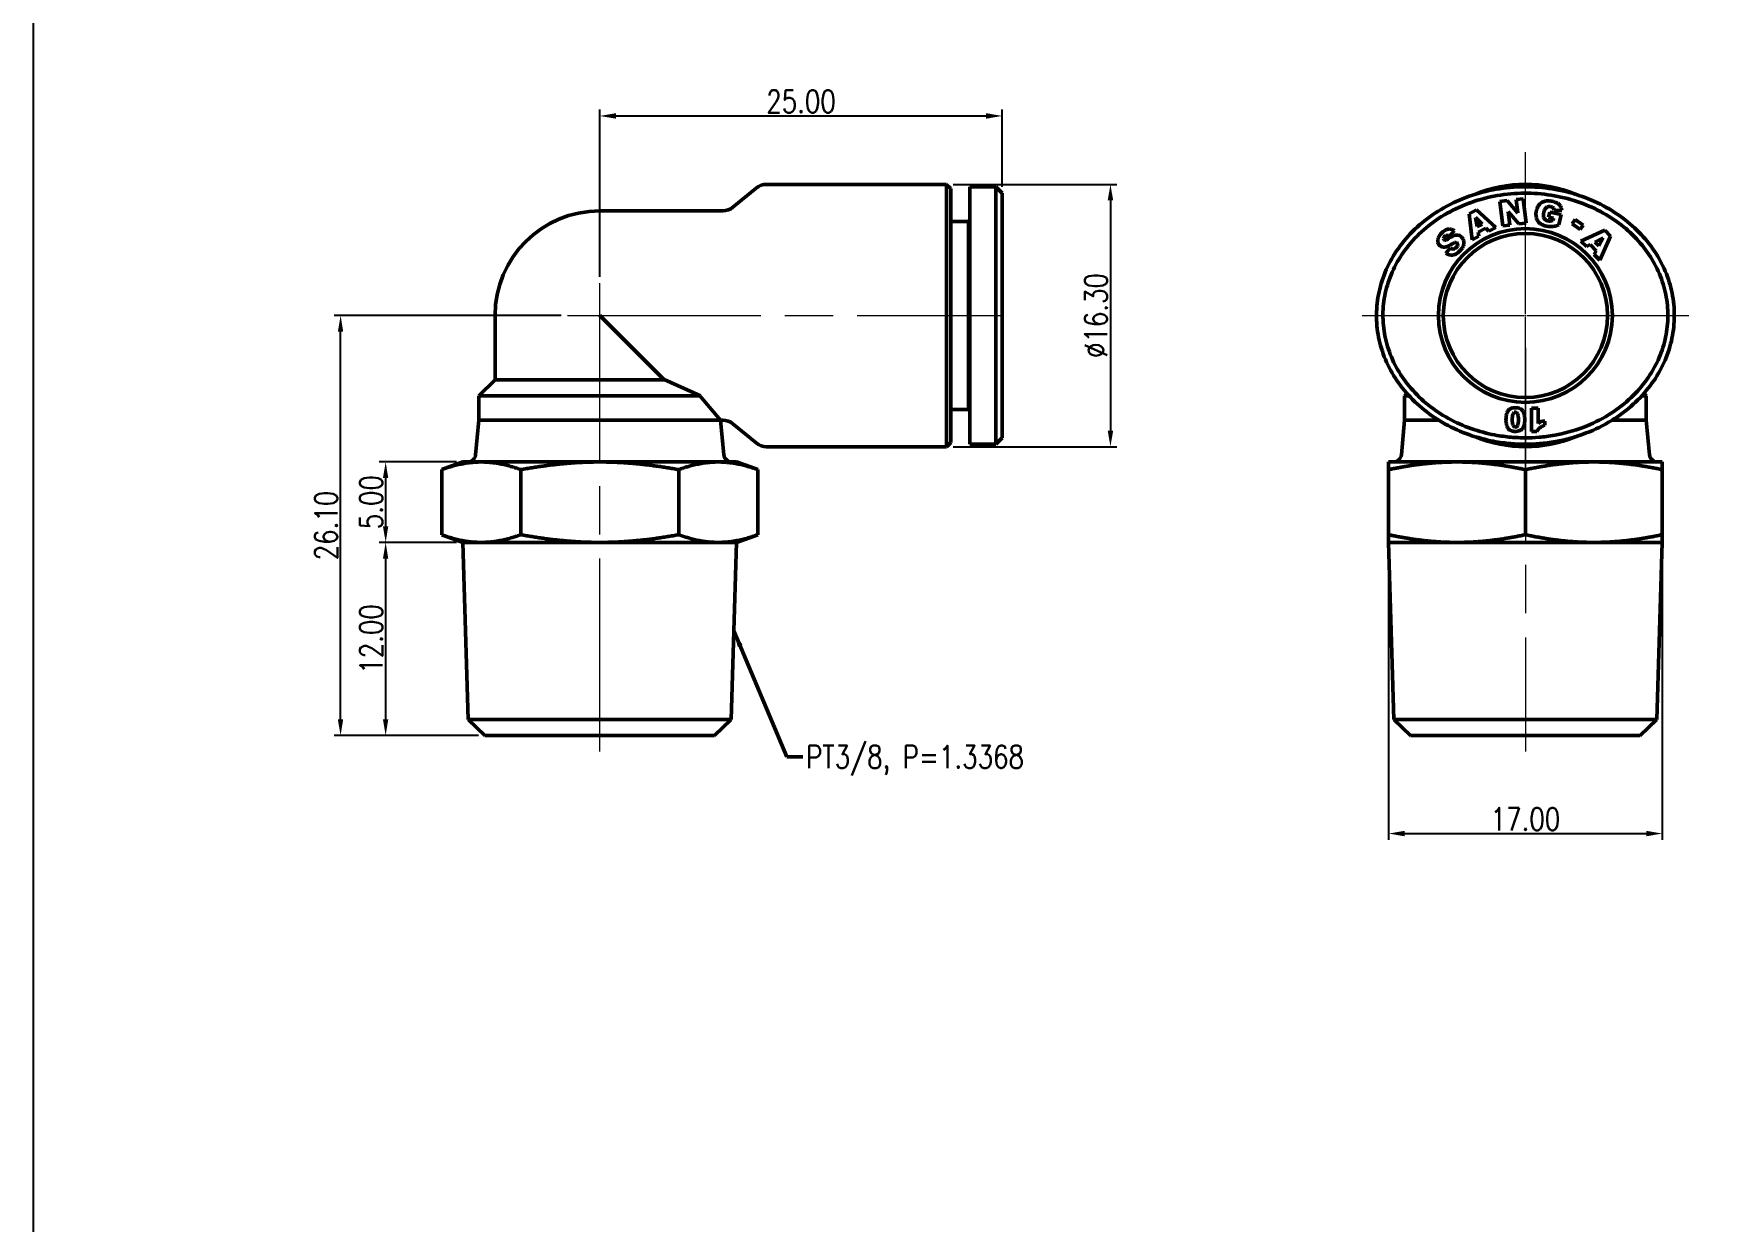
# Model space of a CAD drawing. Header units: millimetres. Extents: x 747 to 1883, y 1260 to 2217.
# Drawn here: x 816.4 to 920.3, y 1916.7 to 1990.6 of the extents above; entities that cross this region are included whole.
import ezdxf

# ---------------------------------------------------------------- set-up
doc = ezdxf.new("R2010")
doc.units = ezdxf.units.MM
doc.linetypes.add('AM_ISO08W050', pattern=[18, 12, -1.5, 3, -1.5])
for name, color, linetype, lineweight in [('AM_0', 7, 'Continuous', 50), ('AM_7', 4, 'AM_ISO08W050', 20), ('AM_REFDIM', 4, 'Continuous', 25), ('AM_VIS', 7, 'Continuous', 50)]:
    doc.layers.add(name, color=color, linetype=linetype, lineweight=lineweight)
doc.styles.add('ADESK1', font='romans.shx', dxfattribs={"width": 0.8})
doc.dimstyles.new('AM_ISO$0', dxfattribs={"dimtxt": 3.5, "dimasz": 2.5, "dimexe": 1, "dimexo": 1, "dimgap": 0.5, "dimtad": 1, "dimzin": 1, "dimdsep": 46, "dimtxsty": 'ADESK1', "dimcen": 0, "dimclrd": 1, "dimclre": 1, "dimclrt": 3, "dimadec": 0, "dimazin": 2, "dimtp": 0.1, "dimtm": 0.1, "dimtfac": 0.71, "dimtmove": 0, "dimatfit": 3, "dimfxl": 1, "dimlwd": -1, "dimlwe": -1, "dimarcsym": 0})
doc.dimstyles.new('AM_ISO$7', dxfattribs={"dimtxt": 3.5, "dimasz": 2.5, "dimexe": 1, "dimexo": 1, "dimgap": 0.5, "dimtad": 1, "dimdsep": 46, "dimtxsty": 'ADESK1', "dimcen": 0, "dimclrd": 1, "dimclre": 1, "dimclrt": 3, "dimadec": 0, "dimazin": 2, "dimtp": 0.1, "dimtm": 0.1, "dimtfac": 0.71, "dimtmove": 0, "dimatfit": 3, "dimfxl": 1, "dimlwd": -1, "dimlwe": -1, "dimarcsym": 0})

# ---------------------------------------------------------------- blocks, each defined once
blk = doc.blocks.new('*D46')
at = {"layer": 'AM_REFDIM', "color": 1}
for p, q in [((842.69, 1958.94), (837.89, 1958.94)), ((838.29, 1947.94), (838.29, 1957.94)), ((844.05, 1946.94), (837.89, 1946.94))]:
    blk.add_line(p, q, dxfattribs=at)
for points in [[(838.45, 1957.94), (838.12, 1957.94), (838.29, 1958.94)], [(838.12, 1947.94), (838.45, 1947.94), (838.29, 1946.94)]]:
    blk.add_solid(points, dxfattribs=at)
at = {"layer": 'Defpoints', "color": 0}
for p in [(838.29, 1958.94), (843.09, 1958.94), (844.45, 1946.94)]:
    blk.add_point(p, dxfattribs=at)
at = {"layer": 'AM_REFDIM', "color": 3, "insert": (837.39, 1952.94), "char_height": 1.4, "attachment_point": 5, "rotation": 90, "style": 'ADESK1'}
blk.add_mtext('12.00', dxfattribs=at)
blk = doc.blocks.new('*D47')
at = {"layer": 'AM_REFDIM', "color": 1}
for p, q in [((842.69, 1963.94), (837.89, 1963.94)), ((838.29, 1959.94), (838.29, 1962.94)), ((842.69, 1958.94), (837.89, 1958.94))]:
    blk.add_line(p, q, dxfattribs=at)
for points in [[(838.45, 1962.94), (838.12, 1962.94), (838.29, 1963.94)], [(838.12, 1959.94), (838.45, 1959.94), (838.29, 1958.94)]]:
    blk.add_solid(points, dxfattribs=at)
at = {"layer": 'Defpoints', "color": 0}
for p in [(838.29, 1963.94), (843.09, 1963.94), (843.09, 1958.94)]:
    blk.add_point(p, dxfattribs=at)
at = {"layer": 'AM_REFDIM', "color": 3, "insert": (837.39, 1961.44), "char_height": 1.4, "attachment_point": 5, "rotation": 90, "style": 'ADESK1'}
blk.add_mtext('5.00', dxfattribs=at)
blk = doc.blocks.new('*D48')
at = {"layer": 'AM_REFDIM', "color": 1}
for p, q in [((849.19, 1973.04), (835.09, 1973.04)), ((835.49, 1947.94), (835.49, 1972.04)), ((844.05, 1946.94), (835.09, 1946.94))]:
    blk.add_line(p, q, dxfattribs=at)
for points in [[(835.65, 1972.04), (835.32, 1972.04), (835.49, 1973.04)], [(835.32, 1947.94), (835.65, 1947.94), (835.49, 1946.94)]]:
    blk.add_solid(points, dxfattribs=at)
at = {"layer": 'Defpoints', "color": 0}
for p in [(835.49, 1973.04), (849.59, 1973.04), (844.45, 1946.94)]:
    blk.add_point(p, dxfattribs=at)
at = {"layer": 'AM_REFDIM', "color": 3, "insert": (834.59, 1959.99), "char_height": 1.4, "attachment_point": 5, "rotation": 90, "style": 'ADESK1'}
blk.add_mtext('26.10', dxfattribs=at)
blk = doc.blocks.new('*D49')
at = {"layer": 'AM_REFDIM', "color": 1}
for p, q in [((900.59, 1958.54), (900.59, 1940.45)), ((917.59, 1958.54), (917.59, 1940.45)), ((901.59, 1940.85), (916.59, 1940.85))]:
    blk.add_line(p, q, dxfattribs=at)
for points in [[(901.59, 1941.02), (901.59, 1940.68), (900.59, 1940.85)], [(916.59, 1940.68), (916.59, 1941.02), (917.59, 1940.85)]]:
    blk.add_solid(points, dxfattribs=at)
at = {"layer": 'Defpoints', "color": 0}
for p in [(900.59, 1958.94), (917.59, 1958.94), (917.59, 1940.85)]:
    blk.add_point(p, dxfattribs=at)
at = {"layer": 'AM_REFDIM', "color": 3, "insert": (909.09, 1941.75), "char_height": 1.4, "attachment_point": 5, "style": 'ADESK1'}
blk.add_mtext('17.00', dxfattribs=at)
blk = doc.blocks.new('*D52')
at = {"layer": 'AM_REFDIM', "color": 1}
for p, q in [((851.59, 1975.44), (851.59, 1985.84)), ((852.59, 1985.44), (875.59, 1985.44)), ((876.59, 1981.04), (876.59, 1985.84))]:
    blk.add_line(p, q, dxfattribs=at)
for points in [[(852.59, 1985.61), (852.59, 1985.27), (851.59, 1985.44)], [(875.59, 1985.27), (875.59, 1985.61), (876.59, 1985.44)]]:
    blk.add_solid(points, dxfattribs=at)
at = {"layer": 'Defpoints', "color": 0}
for p in [(876.59, 1985.44), (876.59, 1980.64), (851.59, 1975.04)]:
    blk.add_point(p, dxfattribs=at)
at = {"layer": 'AM_REFDIM', "color": 3, "insert": (864.09, 1986.34), "char_height": 1.4, "attachment_point": 5, "style": 'ADESK1'}
blk.add_mtext('25.00', dxfattribs=at)
blk = doc.blocks.new('*D53')
at = {"layer": 'AM_REFDIM', "color": 1}
for p, q in [((873.54, 1981.19), (883.71, 1981.19)), ((883.31, 1980.19), (883.31, 1965.89)), ((873.54, 1964.89), (883.71, 1964.89))]:
    blk.add_line(p, q, dxfattribs=at)
for points in [[(883.48, 1980.19), (883.14, 1980.19), (883.31, 1981.19)], [(883.14, 1965.89), (883.48, 1965.89), (883.31, 1964.89)]]:
    blk.add_solid(points, dxfattribs=at)
at = {"layer": 'Defpoints', "color": 0}
for p in [(873.14, 1981.19), (873.14, 1964.89), (883.31, 1964.89)]:
    blk.add_point(p, dxfattribs=at)
at = {"layer": 'AM_REFDIM', "color": 3, "insert": (882.41, 1973.04), "char_height": 1.4, "attachment_point": 5, "rotation": 90, "style": 'ADESK1'}
blk.add_mtext('%%c16.30', dxfattribs=at)

msp = doc.modelspace()

# ---------------------------------------------------------------- linework, layer by layer
msp.add_lwpolyline([(816.412, 2015.233), (995.87, 2015.233), (995.87, 1911.999), (816.412, 1911.999)], close=True)
at = {"layer": 'AM_7'}
for p, q in [((909.086, 1973.125), (909.086, 1983.19)), ((851.586, 1945.94), (851.586, 1975.04)), ((849.586, 1973.04), (876.586, 1973.04)), ((898.936, 1973.04), (909.002, 1973.04)), ((909.064, 1973.04), (909.108, 1973.04)), ((909.086, 1973.018), (909.086, 1973.062)), ((909.086, 1962.89), (909.086, 1972.956)), ((909.171, 1973.04), (919.236, 1973.04)), ((909.086, 1971.04), (909.086, 1945.94))]:
    msp.add_line(p, q, dxfattribs=at)
at = {"layer": 'AM_VIS'}
for p, q in [((859.863, 1979.769), (861.309, 1980.962)), ((861.946, 1981.19), (873.136, 1981.19)), ((873.386, 1980.94), (873.136, 1981.19)), ((873.136, 1964.89), (873.136, 1981.19)), ((873.386, 1980.94), (873.386, 1965.14)), ((874.586, 1965.04), (874.586, 1981.04)), ((876.186, 1981.04), (874.586, 1981.04)), ((876.186, 1981.04), (876.186, 1965.04)), ((876.186, 1981.04), (876.586, 1980.64)), ((876.586, 1980.64), (876.586, 1965.44)), ((907.507, 1980.13), (907.944, 1980.179)), ((907.676, 1978.614), (907.507, 1980.13)), ((907.944, 1980.179), (908.609, 1979.404)), ((908.515, 1980.243), (908.957, 1980.292)), ((908.609, 1979.404), (908.515, 1980.243)), ((908.957, 1980.292), (909.127, 1978.776)), ((909.835, 1979.75), (909.866, 1979.812)), ((909.866, 1979.812), (909.903, 1979.87)), ((909.903, 1979.87), (909.943, 1979.924)), ((909.943, 1979.924), (909.958, 1979.941)), ((909.958, 1979.941), (910.007, 1979.992)), ((910.007, 1979.992), (910.061, 1980.036)), ((910.061, 1980.036), (910.119, 1980.074)), ((910.119, 1980.074), (910.182, 1980.107)), ((910.182, 1980.107), (910.249, 1980.133)), ((910.249, 1980.133), (910.312, 1980.151)), ((910.312, 1980.151), (910.37, 1980.161)), ((910.37, 1980.161), (910.434, 1980.167)), ((910.448, 1979.791), (910.39, 1979.757)), ((910.434, 1980.167), (910.503, 1980.166)), ((910.512, 1979.813), (910.448, 1979.791)), ((910.503, 1980.166), (910.576, 1980.161)), ((910.581, 1979.818), (910.512, 1979.813)), ((910.576, 1980.161), (910.655, 1980.15)), ((910.654, 1979.81), (910.581, 1979.818)), ((910.695, 1979.799), (910.654, 1979.81)), ((910.655, 1980.15), (910.735, 1980.135)), ((910.761, 1979.769), (910.695, 1979.799)), ((910.735, 1980.135), (910.823, 1980.115)), ((910.823, 1980.115), (910.902, 1980.092)), ((910.902, 1980.092), (910.971, 1980.069)), ((910.971, 1980.069), (911.031, 1980.045)), ((911.031, 1980.045), (911.082, 1980.019)), ((911.082, 1980.019), (911.096, 1980.01)), ((911.096, 1980.01), (911.155, 1979.967)), ((911.155, 1979.967), (911.206, 1979.918)), ((911.206, 1979.918), (911.249, 1979.862)), ((911.249, 1979.862), (911.27, 1979.828)), ((911.27, 1979.828), (911.297, 1979.767)), ((851.586, 1979.54), (859.227, 1979.54)), ((874.486, 1978.89), (873.386, 1978.89)), ((874.486, 1978.89), (874.586, 1978.99)), ((874.486, 1978.89), (874.486, 1967.19)), ((905.592, 1979.365), (906.05, 1979.598)), ((905.773, 1977.745), (905.592, 1979.365)), ((905.996, 1979.127), (906.096, 1978.562)), ((906.394, 1978.714), (905.996, 1979.127)), ((906.05, 1979.598), (907.253, 1978.498)), ((908.685, 1978.727), (908.024, 1979.496)), ((908.024, 1979.496), (908.117, 1978.663)), ((909.127, 1978.776), (908.685, 1978.727)), ((909.741, 1979.31), (909.743, 1979.382)), ((909.745, 1979.24), (909.741, 1979.31)), ((909.743, 1979.382), (909.751, 1979.456)), ((909.754, 1979.172), (909.745, 1979.24)), ((909.751, 1979.456), (909.763, 1979.531)), ((909.769, 1979.105), (909.754, 1979.172)), ((909.763, 1979.531), (909.765, 1979.537)), ((909.765, 1979.537), (909.784, 1979.612)), ((909.779, 1979.072), (909.769, 1979.105)), ((909.804, 1979.004), (909.779, 1979.072)), ((909.784, 1979.612), (909.807, 1979.683)), ((909.836, 1978.941), (909.804, 1979.004)), ((909.807, 1979.683), (909.835, 1979.75)), ((909.874, 1978.883), (909.836, 1978.941)), ((909.919, 1978.829), (909.874, 1978.883)), ((909.97, 1978.78), (909.919, 1978.829)), ((909.989, 1978.765), (909.97, 1978.78)), ((910.04, 1978.728), (909.989, 1978.765)), ((910.213, 1979.355), (910.206, 1979.276)), ((910.206, 1979.276), (910.208, 1979.205)), ((910.208, 1979.205), (910.219, 1979.144)), ((910.228, 1979.442), (910.213, 1979.355)), ((910.219, 1979.144), (910.238, 1979.09)), ((910.23, 1979.451), (910.228, 1979.442)), ((910.252, 1979.534), (910.23, 1979.451)), ((910.238, 1979.09), (910.245, 1979.076)), ((910.245, 1979.076), (910.283, 1979.022)), ((910.28, 1979.606), (910.252, 1979.534)), ((910.311, 1979.667), (910.28, 1979.606)), ((910.283, 1979.022), (910.333, 1978.978)), ((910.349, 1979.717), (910.311, 1979.667)), ((910.333, 1978.978), (910.394, 1978.944)), ((910.39, 1979.757), (910.349, 1979.717)), ((910.394, 1978.944), (910.466, 1978.92)), ((910.466, 1978.92), (910.476, 1978.918)), ((910.476, 1978.918), (910.548, 1978.908)), ((910.527, 1979.157), (910.594, 1979.468)), ((910.835, 1979.091), (910.527, 1979.157)), ((910.548, 1978.908), (910.619, 1978.908)), ((910.594, 1979.468), (911.306, 1979.314)), ((910.619, 1978.908), (910.628, 1978.909)), ((910.628, 1978.909), (910.691, 1978.918)), ((910.691, 1978.918), (910.763, 1978.937)), ((910.813, 1979.728), (910.761, 1979.769)), ((910.763, 1978.937), (910.805, 1978.95)), ((910.805, 1978.95), (910.835, 1979.091)), ((910.827, 1979.711), (910.813, 1979.728)), ((910.86, 1979.651), (910.827, 1979.711)), ((910.877, 1979.579), (910.86, 1979.651)), ((911.339, 1979.562), (910.877, 1979.579)), ((911.306, 1979.314), (911.169, 1978.678)), ((911.297, 1979.767), (911.318, 1979.7)), ((911.318, 1979.7), (911.333, 1979.628)), ((911.333, 1979.628), (911.339, 1979.562)), ((911.986, 1978.74), (912.173, 1979.009)), ((912.173, 1979.009), (912.678, 1978.658)), ((903.639, 1977.673), (903.643, 1977.742)), ((903.643, 1977.742), (903.657, 1977.814)), ((903.657, 1977.814), (903.676, 1977.868)), ((903.676, 1977.868), (903.7, 1977.922)), ((903.7, 1977.922), (903.732, 1977.977)), ((903.732, 1977.977), (903.773, 1978.034)), ((903.773, 1978.034), (903.822, 1978.094)), ((903.822, 1978.094), (903.879, 1978.155)), ((903.879, 1978.155), (903.899, 1978.176)), ((903.899, 1978.176), (903.961, 1978.235)), ((903.961, 1978.235), (904.023, 1978.286)), ((904.019, 1977.88), (904.003, 1977.829)), ((904.003, 1977.829), (904.017, 1977.762)), ((904.017, 1977.762), (904.034, 1977.74)), ((904.067, 1977.942), (904.019, 1977.88)), ((904.023, 1978.286), (904.084, 1978.328)), ((904.034, 1977.74), (904.098, 1977.717)), ((904.088, 1977.961), (904.067, 1977.942)), ((904.084, 1978.328), (904.143, 1978.363)), ((904.149, 1978.002), (904.088, 1977.961)), ((904.098, 1977.717), (904.105, 1977.718)), ((904.105, 1977.718), (904.154, 1977.731)), ((904.143, 1978.363), (904.202, 1978.39)), ((904.21, 1978.02), (904.149, 1978.002)), ((904.154, 1977.731), (904.225, 1977.77)), ((904.202, 1978.39), (904.259, 1978.409)), ((904.236, 1978.02), (904.21, 1978.02)), ((904.225, 1977.77), (904.257, 1977.79)), ((904.301, 1978.004), (904.236, 1978.02)), ((904.257, 1977.79), (904.336, 1977.84)), ((904.259, 1978.409), (904.291, 1978.415)), ((904.291, 1978.415), (904.356, 1978.421)), ((904.369, 1977.966), (904.301, 1978.004)), ((904.336, 1977.84), (904.41, 1977.884)), ((904.356, 1978.421), (904.42, 1978.414)), ((904.665, 1978.299), (904.369, 1977.966)), ((904.41, 1977.884), (904.477, 1977.922)), ((904.42, 1978.414), (904.485, 1978.399)), ((904.477, 1977.922), (904.539, 1977.955)), ((904.485, 1978.399), (904.551, 1978.372)), ((904.539, 1977.955), (904.595, 1977.982)), ((904.551, 1978.372), (904.616, 1978.334)), ((904.595, 1977.982), (904.645, 1978.001)), ((904.616, 1978.334), (904.665, 1978.299)), ((904.645, 1978.001), (904.665, 1978.008)), ((904.665, 1978.008), (904.741, 1978.028)), ((904.741, 1978.028), (904.813, 1978.036)), ((904.813, 1978.036), (904.88, 1978.034)), ((904.88, 1978.034), (904.922, 1978.026)), ((904.922, 1978.026), (904.99, 1978.003)), ((904.99, 1978.003), (905.051, 1977.969)), ((905.051, 1977.969), (905.108, 1977.925)), ((905.108, 1977.925), (905.125, 1977.909)), ((905.125, 1977.909), (905.172, 1977.855)), ((905.172, 1977.855), (905.21, 1977.796)), ((905.21, 1977.796), (905.239, 1977.731)), ((905.239, 1977.731), (905.259, 1977.661)), ((906.202, 1977.963), (905.773, 1977.745)), ((906.096, 1978.562), (906.394, 1978.714)), ((906.631, 1978.464), (906.154, 1978.222)), ((906.154, 1978.222), (906.202, 1977.963)), ((906.814, 1978.275), (906.631, 1978.464)), ((907.253, 1978.498), (906.814, 1978.275)), ((908.117, 1978.663), (907.676, 1978.614)), ((910.097, 1978.695), (910.04, 1978.728)), ((910.16, 1978.666), (910.097, 1978.695)), ((910.228, 1978.639), (910.16, 1978.666)), ((910.303, 1978.615), (910.228, 1978.639)), ((910.383, 1978.596), (910.303, 1978.615)), ((910.413, 1978.59), (910.383, 1978.596)), ((910.49, 1978.577), (910.413, 1978.59)), ((910.565, 1978.567), (910.49, 1978.577)), ((910.636, 1978.563), (910.565, 1978.567)), ((910.703, 1978.562), (910.636, 1978.563)), ((910.767, 1978.567), (910.703, 1978.562)), ((910.816, 1978.573), (910.767, 1978.567)), ((910.878, 1978.584), (910.816, 1978.573)), ((910.945, 1978.6), (910.878, 1978.584)), ((911.016, 1978.622), (910.945, 1978.6)), ((911.09, 1978.647), (911.016, 1978.622)), ((911.169, 1978.678), (911.09, 1978.647)), ((912.491, 1978.389), (911.986, 1978.74)), ((912.678, 1978.658), (912.491, 1978.389)), ((912.531, 1977.662), (914.017, 1978.333)), ((913.915, 1977.875), (913.408, 1977.606)), ((913.644, 1977.369), (913.915, 1977.875)), ((914.38, 1977.969), (913.704, 1976.485)), ((914.017, 1978.333), (914.38, 1977.969)), ((903.647, 1977.608), (903.639, 1977.673)), ((903.653, 1977.584), (903.647, 1977.608)), ((903.676, 1977.516), (903.653, 1977.584)), ((903.711, 1977.455), (903.676, 1977.516)), ((903.756, 1977.401), (903.711, 1977.455)), ((903.798, 1977.364), (903.756, 1977.401)), ((903.857, 1977.327), (903.798, 1977.364)), ((903.919, 1977.301), (903.857, 1977.327)), ((903.987, 1977.288), (903.919, 1977.301)), ((904.058, 1977.287), (903.987, 1977.288)), ((904.1, 1977.292), (904.058, 1977.287)), ((904.156, 1977.304), (904.1, 1977.292)), ((904.153, 1976.912), (904.423, 1977.242)), ((904.217, 1977.323), (904.156, 1977.304)), ((904.282, 1977.349), (904.217, 1977.323)), ((904.352, 1977.382), (904.282, 1977.349)), ((904.425, 1977.422), (904.352, 1977.382)), ((904.46, 1976.79), (904.392, 1976.803)), ((904.503, 1977.469), (904.425, 1977.422)), ((904.53, 1976.786), (904.46, 1976.79)), ((904.555, 1977.502), (904.503, 1977.469)), ((904.537, 1976.787), (904.53, 1976.786)), ((904.59, 1976.792), (904.537, 1976.787)), ((904.63, 1977.542), (904.555, 1977.502)), ((904.645, 1976.806), (904.59, 1976.792)), ((904.69, 1977.567), (904.63, 1977.542)), ((904.702, 1976.827), (904.645, 1976.806)), ((904.736, 1977.577), (904.69, 1977.567)), ((904.762, 1976.857), (904.702, 1976.827)), ((904.79, 1977.572), (904.736, 1977.577)), ((904.822, 1976.896), (904.762, 1976.857)), ((904.81, 1977.279), (904.858, 1977.34)), ((904.885, 1976.943), (904.822, 1976.896)), ((904.858, 1977.34), (904.884, 1977.401)), ((904.884, 1977.401), (904.887, 1977.423)), ((904.951, 1976.998), (904.885, 1976.943)), ((905.017, 1977.062), (904.951, 1976.998)), ((905.031, 1977.076), (905.017, 1977.062)), ((905.086, 1977.135), (905.031, 1977.076)), ((905.133, 1977.194), (905.086, 1977.135)), ((905.173, 1977.252), (905.133, 1977.194)), ((905.205, 1977.31), (905.173, 1977.252)), ((905.231, 1977.367), (905.205, 1977.31)), ((905.237, 1977.381), (905.231, 1977.367)), ((905.257, 1977.451), (905.237, 1977.381)), ((905.268, 1977.521), (905.257, 1977.451)), ((905.259, 1977.661), (905.259, 1977.66)), ((905.259, 1977.66), (905.268, 1977.591)), ((905.268, 1977.591), (905.268, 1977.521)), ((912.872, 1977.321), (912.531, 1977.662)), ((913.102, 1977.446), (912.872, 1977.321)), ((913.48, 1977.067), (913.102, 1977.446)), ((913.356, 1976.835), (913.48, 1977.067)), ((913.704, 1976.485), (913.356, 1976.835)), ((913.408, 1977.606), (913.644, 1977.369)), ((845.086, 1969.04), (845.086, 1973.04)), ((855.586, 1969.04), (851.586, 1973.04)), ((845.086, 1969.04), (844.086, 1968.04)), ((855.586, 1969.04), (845.086, 1969.04)), ((855.594, 1969.056), (857.837, 1968.052)), ((844.086, 1966.54), (844.086, 1968.04)), ((857.831, 1968.04), (844.086, 1968.04)), ((857.828, 1968.037), (859.083, 1966.538)), ((901.733, 1968.187), (901.586, 1968.04)), ((901.586, 1966.54), (901.586, 1968.04)), ((901.865, 1968.04), (901.586, 1968.04)), ((908.368, 1967.307), (908.454, 1967.311)), ((908.454, 1967.311), (908.462, 1967.311)), ((908.462, 1967.311), (908.546, 1967.308)), ((916.586, 1968.04), (916.307, 1968.04)), ((916.44, 1968.187), (916.586, 1968.04)), ((916.586, 1966.54), (916.586, 1968.04)), ((844.086, 1966.54), (843.88, 1964.392)), ((859.086, 1966.54), (844.086, 1966.54)), ((859.086, 1966.54), (859.227, 1966.54)), ((859.086, 1966.54), (859.293, 1964.392)), ((859.863, 1966.312), (861.309, 1965.119)), ((874.486, 1967.19), (873.386, 1967.19)), ((874.486, 1967.19), (874.586, 1967.09)), ((901.586, 1966.54), (901.38, 1964.392)), ((903.694, 1966.54), (901.586, 1966.54)), ((907.879, 1966.564), (907.881, 1966.656)), ((907.879, 1966.522), (907.879, 1966.564)), ((907.883, 1966.448), (907.879, 1966.522)), ((907.881, 1966.656), (907.887, 1966.742)), ((907.892, 1966.374), (907.883, 1966.448)), ((907.887, 1966.742), (907.897, 1966.822)), ((907.903, 1966.302), (907.892, 1966.374)), ((907.897, 1966.822), (907.911, 1966.895)), ((907.919, 1966.232), (907.903, 1966.302)), ((907.911, 1966.895), (907.929, 1966.963)), ((907.929, 1966.963), (907.951, 1967.023)), ((907.951, 1967.023), (907.976, 1967.078)), ((907.976, 1967.078), (908.006, 1967.126)), ((908.006, 1967.126), (908.01, 1967.131)), ((908.01, 1967.131), (908.051, 1967.179)), ((908.051, 1967.179), (908.099, 1967.218)), ((908.099, 1967.218), (908.155, 1967.251)), ((908.155, 1967.251), (908.218, 1967.277)), ((908.218, 1967.277), (908.29, 1967.296)), ((908.273, 1966.663), (908.272, 1966.58)), ((908.272, 1966.58), (908.274, 1966.48)), ((908.277, 1966.744), (908.273, 1966.663)), ((908.274, 1966.48), (908.279, 1966.392)), ((908.284, 1966.812), (908.277, 1966.744)), ((908.279, 1966.392), (908.288, 1966.318)), ((908.293, 1966.865), (908.284, 1966.812)), ((908.288, 1966.318), (908.299, 1966.257)), ((908.29, 1967.296), (908.368, 1967.307)), ((908.295, 1966.871), (908.293, 1966.865)), ((908.321, 1966.946), (908.295, 1966.871)), ((908.358, 1966.999), (908.321, 1966.946)), ((908.394, 1967.025), (908.358, 1966.999)), ((908.463, 1967.041), (908.394, 1967.025)), ((908.503, 1967.036), (908.463, 1967.041)), ((908.559, 1967.003), (908.503, 1967.036)), ((908.546, 1967.308), (908.622, 1967.298)), ((908.601, 1966.941), (908.559, 1967.003)), ((908.604, 1966.936), (908.601, 1966.941)), ((908.621, 1966.889), (908.604, 1966.936)), ((908.634, 1966.829), (908.621, 1966.889)), ((908.622, 1967.298), (908.689, 1967.28)), ((908.623, 1966.246), (908.634, 1966.305)), ((908.643, 1966.756), (908.634, 1966.829)), ((908.634, 1966.305), (908.643, 1966.377)), ((908.649, 1966.669), (908.643, 1966.756)), ((908.643, 1966.377), (908.649, 1966.462)), ((908.651, 1966.57), (908.649, 1966.669)), ((908.649, 1966.462), (908.651, 1966.561)), ((908.651, 1966.561), (908.651, 1966.57)), ((908.689, 1967.28), (908.749, 1967.256)), ((908.749, 1967.256), (908.752, 1967.254)), ((908.752, 1967.254), (908.813, 1967.216)), ((908.813, 1967.216), (908.869, 1967.169)), ((908.869, 1967.169), (908.916, 1967.113)), ((908.916, 1967.113), (908.934, 1967.086)), ((908.934, 1967.086), (908.964, 1967.03)), ((908.964, 1967.03), (908.991, 1966.962)), ((908.991, 1966.962), (909.011, 1966.882)), ((909.024, 1966.306), (909.009, 1966.233)), ((909.011, 1966.882), (909.014, 1966.87)), ((909.014, 1966.87), (909.026, 1966.802)), ((909.034, 1966.387), (909.024, 1966.306)), ((909.026, 1966.802), (909.035, 1966.73)), ((909.041, 1966.474), (909.034, 1966.387)), ((909.035, 1966.73), (909.041, 1966.656)), ((909.041, 1966.656), (909.043, 1966.577)), ((909.043, 1966.569), (909.041, 1966.474)), ((909.043, 1966.577), (909.043, 1966.569)), ((909.474, 1965.838), (909.474, 1967.287)), ((909.474, 1967.287), (909.874, 1967.287)), ((909.874, 1967.287), (909.874, 1966.337)), ((910.29, 1966.481), (910.29, 1966.22)), ((916.586, 1966.54), (914.479, 1966.54)), ((916.586, 1966.54), (916.793, 1964.392)), ((876.186, 1965.04), (876.586, 1965.44)), ((907.921, 1966.222), (907.919, 1966.232)), ((907.944, 1966.149), (907.921, 1966.222)), ((907.972, 1966.085), (907.944, 1966.149)), ((907.974, 1966.082), (907.972, 1966.085)), ((908.014, 1966.022), (907.974, 1966.082)), ((908.064, 1965.966), (908.014, 1966.022)), ((908.085, 1965.946), (908.064, 1965.966)), ((908.145, 1965.906), (908.085, 1965.946)), ((908.215, 1965.873), (908.145, 1965.906)), ((908.231, 1965.868), (908.215, 1965.873)), ((908.295, 1965.851), (908.231, 1965.868)), ((908.368, 1965.841), (908.295, 1965.851)), ((908.299, 1966.257), (908.315, 1966.21)), ((908.315, 1966.21), (908.32, 1966.199)), ((908.32, 1966.199), (908.364, 1966.139)), ((908.364, 1966.139), (908.421, 1966.107)), ((908.451, 1965.838), (908.368, 1965.841)), ((908.421, 1966.107), (908.465, 1966.101)), ((908.519, 1965.84), (908.451, 1965.838)), ((908.465, 1966.101), (908.532, 1966.116)), ((908.599, 1965.849), (908.519, 1965.84)), ((908.532, 1966.116), (908.582, 1966.158)), ((908.582, 1966.158), (908.607, 1966.201)), ((908.672, 1965.865), (908.599, 1965.849)), ((908.607, 1966.201), (908.623, 1966.246)), ((908.738, 1965.888), (908.672, 1965.865)), ((908.797, 1965.919), (908.738, 1965.888)), ((908.85, 1965.956), (908.797, 1965.919)), ((908.897, 1966), (908.85, 1965.956)), ((908.906, 1966.011), (908.897, 1966)), ((908.938, 1966.057), (908.906, 1966.011)), ((908.966, 1966.108), (908.938, 1966.057)), ((908.99, 1966.167), (908.966, 1966.108)), ((909.009, 1966.233), (908.99, 1966.167)), ((909.801, 1965.838), (909.474, 1965.838)), ((909.834, 1965.899), (909.801, 1965.838)), ((909.874, 1965.959), (909.834, 1965.899)), ((909.922, 1966.014), (909.874, 1965.959)), ((909.976, 1966.063), (909.922, 1966.014)), ((910.016, 1966.093), (909.976, 1966.063)), ((910.072, 1966.128), (910.016, 1966.093)), ((910.137, 1966.161), (910.072, 1966.128)), ((910.209, 1966.191), (910.137, 1966.161)), ((910.29, 1966.22), (910.209, 1966.191)), ((861.946, 1964.89), (873.136, 1964.89)), ((873.386, 1965.14), (873.136, 1964.89)), ((876.186, 1965.04), (874.586, 1965.04)), ((843.086, 1963.94), (841.771, 1963.462)), ((841.771, 1959.419), (841.771, 1963.462)), ((844.225, 1963.94), (843.086, 1963.94)), ((851.586, 1963.94), (844.225, 1963.94)), ((846.679, 1959.419), (846.679, 1963.462)), ((858.948, 1963.94), (851.586, 1963.94)), ((856.494, 1959.419), (856.494, 1963.462)), ((860.086, 1963.94), (858.948, 1963.94)), ((860.086, 1963.94), (861.401, 1963.462)), ((861.401, 1959.419), (861.401, 1963.462)), ((900.586, 1963.94), (900.586, 1963.462)), ((904.836, 1963.94), (900.586, 1963.94)), ((900.586, 1959.419), (900.586, 1963.462)), ((913.336, 1963.94), (904.836, 1963.94)), ((909.086, 1959.419), (909.086, 1963.462)), ((917.586, 1963.94), (913.336, 1963.94)), ((917.586, 1963.94), (917.586, 1963.462)), ((917.586, 1959.419), (917.586, 1963.462)), ((843.086, 1958.94), (841.771, 1959.419)), ((860.086, 1958.94), (861.401, 1959.419)), ((900.586, 1959.419), (900.586, 1958.94)), ((917.586, 1959.419), (917.586, 1958.94)), ((843.423, 1947.94), (843.086, 1958.94)), ((843.086, 1958.94), (844.225, 1958.94)), ((844.225, 1958.94), (851.586, 1958.94)), ((851.586, 1958.94), (858.948, 1958.94)), ((858.948, 1958.94), (860.086, 1958.94)), ((859.749, 1947.94), (860.086, 1958.94)), ((900.923, 1947.94), (900.586, 1958.94)), ((900.586, 1958.94), (904.836, 1958.94)), ((904.836, 1958.94), (913.336, 1958.94)), ((913.336, 1958.94), (917.586, 1958.94)), ((917.249, 1947.94), (917.586, 1958.94)), ((844.454, 1946.94), (843.423, 1947.94)), ((843.423, 1947.94), (859.749, 1947.94)), ((858.719, 1946.94), (859.749, 1947.94)), ((901.954, 1946.94), (900.923, 1947.94)), ((900.923, 1947.94), (917.249, 1947.94)), ((916.219, 1946.94), (917.249, 1947.94)), ((858.719, 1946.94), (844.454, 1946.94)), ((916.219, 1946.94), (901.954, 1946.94))]:
    msp.add_line(p, q, dxfattribs=at)
for radius in [5.4, 5.1]:
    msp.add_circle((909.086, 1973.04), radius, dxfattribs=at)
for centre, radius, start, end in [((861.946, 1980.19), 1, 90, 129.52263), ((909.086, 1973.04), 8.15, 67.64013, 112.35987), ((851.586, 1973.04), 6.5, 90, 180), ((859.227, 1980.54), 1, 270, 309.52263), ((904.51, 1977.38), 0.589, 232.65243, 258.48929), ((904.752, 1977.441), 0.137, 42.14559, 73.702), ((904.743, 1977.437), 0.146, 22.84812, 40.81006), ((904.764, 1977.443), 0.125, 351.10258, 24.28206), ((859.227, 1965.54), 1, 50.47737, 90), ((910.259, 1965.894), 0.588, 87.03613, 131.01018), ((909.086, 1973.04), 8.15, 247.64013, 292.35987), ((843.382, 1964.44), 0.5, 270, 354.50768), ((859.791, 1964.44), 0.5, 185.49232, 270), ((861.946, 1965.89), 1, 230.47737, 270), ((900.882, 1964.44), 0.5, 270, 354.50768), ((917.29, 1964.44), 0.5, 185.49232, 270)]:
    msp.add_arc(centre, radius, start, end, dxfattribs=at)
for points, knots in [([(909.086, 1965.04), (909.379, 1965.04), (909.666, 1965.052), (910.279, 1965.103), (910.606, 1965.142), (911.546, 1965.312), (912.203, 1965.482), (913.395, 1965.944), (913.933, 1966.204), (914.919, 1966.812), (915.37, 1967.147), (916.173, 1967.876), (916.529, 1968.265), (917.141, 1969.078), (917.399, 1969.5), (917.824, 1970.372), (917.99, 1970.821), (918.229, 1971.737), (918.301, 1972.203), (918.351, 1973.14), (918.329, 1973.612), (918.187, 1974.545), (918.069, 1975.006), (917.741, 1975.903), (917.531, 1976.338), (917.027, 1977.171), (916.731, 1977.568), (916.061, 1978.318), (915.683, 1978.668), (914.856, 1979.313), (914.404, 1979.603), (913.445, 1980.114), (912.935, 1980.331), (911.87, 1980.686), (911.315, 1980.82), (910.178, 1981), (909.596, 1981.044), (908.429, 1981.036), (907.845, 1980.984), (906.696, 1980.785), (906.132, 1980.639), (905.047, 1980.255), (904.525, 1980.019), (903.546, 1979.466), (903.089, 1979.152), (902.256, 1978.458), (901.879, 1978.081), (901.218, 1977.275), (900.931, 1976.848), (900.457, 1975.961), (900.267, 1975.503), (899.991, 1974.572), (899.901, 1974.1), (899.821, 1973.156), (899.829, 1972.684), (899.942, 1971.746), (900.046, 1971.28), (900.351, 1970.365), (900.552, 1969.917), (901.047, 1969.054), (901.342, 1968.638), (902.016, 1967.859), (902.394, 1967.497), (903.214, 1966.84), (903.658, 1966.546), (904.593, 1966.03), (905.085, 1965.813), (906.103, 1965.451), (906.627, 1965.317), (907.491, 1965.152), (907.837, 1965.109), (908.481, 1965.052), (908.781, 1965.04), (909.086, 1965.04)], [0, 0, 0, 0, 1.2399609, 1.2399609, 2.4799219, 2.4799219, 4.3998318, 4.3998318, 5.92589, 5.92589, 7.2927422, 7.2927422, 8.5804657, 8.5804657, 9.8499662, 9.8499662, 11.1389585, 11.1389585, 12.4450329, 12.4450329, 13.7607112, 13.7607112, 15.0799335, 15.0799335, 16.4209758, 16.4209758, 17.8107679, 17.8107679, 19.2651874, 19.2651874, 20.7796157, 20.7796157, 22.3547844, 22.3547844, 23.985579, 23.985579, 25.6494496, 25.6494496, 27.3236065, 27.3236065, 28.9854625, 28.9854625, 30.6111578, 30.6111578, 32.1770517, 32.1770517, 33.68024, 33.68024, 35.1201498, 35.1201498, 36.4935509, 36.4935509, 37.8250644, 37.8250644, 39.1420406, 39.1420406, 40.4557837, 40.4557837, 41.7567255, 41.7567255, 43.0388043, 43.0388043, 44.3083814, 44.3083814, 45.6148353, 45.6148353, 47.0145952, 47.0145952, 48.5725418, 48.5725418, 49.8673308, 49.8673308, 51.1621198, 51.1621198, 51.1621198, 51.1621198]), ([(909.086, 1965.44), (909.368, 1965.44), (909.645, 1965.451), (910.235, 1965.5), (910.549, 1965.538), (911.453, 1965.702), (912.085, 1965.865), (913.23, 1966.308), (913.745, 1966.558), (914.689, 1967.14), (915.12, 1967.46), (915.886, 1968.156), (916.225, 1968.526), (916.807, 1969.299), (917.051, 1969.699), (917.453, 1970.523), (917.609, 1970.948), (917.835, 1971.812), (917.903, 1972.251), (917.951, 1973.134), (917.929, 1973.579), (917.796, 1974.458), (917.684, 1974.893), (917.375, 1975.74), (917.176, 1976.152), (916.698, 1976.942), (916.417, 1977.319), (915.779, 1978.032), (915.419, 1978.367), (914.629, 1978.982), (914.197, 1979.26), (913.277, 1979.75), (912.788, 1979.958), (911.765, 1980.299), (911.231, 1980.429), (910.137, 1980.602), (909.577, 1980.644), (908.454, 1980.636), (907.891, 1980.586), (906.786, 1980.395), (906.244, 1980.254), (905.202, 1979.885), (904.701, 1979.659), (903.763, 1979.129), (903.326, 1978.829), (902.531, 1978.166), (902.172, 1977.807), (901.544, 1977.041), (901.271, 1976.636), (900.822, 1975.795), (900.643, 1975.362), (900.382, 1974.484), (900.298, 1974.039), (900.222, 1973.15), (900.23, 1972.705), (900.336, 1971.821), (900.434, 1971.381), (900.722, 1970.517), (900.912, 1970.094), (901.381, 1969.276), (901.661, 1968.881), (902.302, 1968.139), (902.662, 1967.795), (903.445, 1967.167), (903.87, 1966.886), (904.766, 1966.391), (905.238, 1966.183), (906.215, 1965.836), (906.72, 1965.706), (907.55, 1965.548), (907.884, 1965.506), (908.503, 1965.452), (908.792, 1965.44), (909.086, 1965.44)], [0, 0, 0, 0, 1.2399609, 1.2399609, 2.4799219, 2.4799219, 4.3998318, 4.3998318, 5.92589, 5.92589, 7.2927422, 7.2927422, 8.5804657, 8.5804657, 9.8499662, 9.8499662, 11.1389585, 11.1389585, 12.4450329, 12.4450329, 13.7607112, 13.7607112, 15.0799335, 15.0799335, 16.4209758, 16.4209758, 17.8107679, 17.8107679, 19.2651874, 19.2651874, 20.7796157, 20.7796157, 22.3547844, 22.3547844, 23.985579, 23.985579, 25.6494496, 25.6494496, 27.3236065, 27.3236065, 28.9854625, 28.9854625, 30.6111578, 30.6111578, 32.1770517, 32.1770517, 33.68024, 33.68024, 35.1201498, 35.1201498, 36.4935509, 36.4935509, 37.8250644, 37.8250644, 39.1420406, 39.1420406, 40.4557837, 40.4557837, 41.7567255, 41.7567255, 43.0388043, 43.0388043, 44.3083814, 44.3083814, 45.6148353, 45.6148353, 47.0145952, 47.0145952, 48.5725418, 48.5725418, 49.8673308, 49.8673308, 51.1621198, 51.1621198, 51.1621198, 51.1621198]), ([(904.81, 1977.279), (904.723, 1977.192), (904.635, 1977.174), (904.583, 1977.165), (904.521, 1977.183), (904.469, 1977.204), (904.423, 1977.242)], [0, 0, 0, 0, 1.4216327, 2.3675229, 3.27318, 4.2144998, 4.2144998, 4.2144998, 4.2144998])]:
    msp.add_open_spline(points, degree=3, knots=knots, dxfattribs=at)
for points, weights in [([(844.225, 1963.94), (843.086, 1963.94), (841.771, 1963.462)], [1, 1.05707706633, 1.03718535755]), ([(846.679, 1963.462), (845.364, 1963.94), (844.225, 1963.94)], [1.03718535755, 1.05707706633, 1]), ([(851.586, 1963.94), (849.309, 1963.94), (846.679, 1963.462)], [1, 1.05707706633, 1.03718535755]), ([(856.494, 1963.462), (853.864, 1963.94), (851.586, 1963.94)], [1.03718535755, 1.05707706633, 1]), ([(858.948, 1963.94), (857.809, 1963.94), (856.494, 1963.462)], [1, 1.05707706633, 1.03718535755]), ([(861.401, 1963.462), (860.086, 1963.94), (858.948, 1963.94)], [1.03718535755, 1.05707706633, 1]), ([(904.836, 1963.94), (902.864, 1963.94), (900.586, 1963.462)], [1, 1.05707706633, 1.03718535755]), ([(909.086, 1963.462), (906.809, 1963.94), (904.836, 1963.94)], [1.03718535755, 1.05707706633, 1]), ([(913.336, 1963.94), (911.364, 1963.94), (909.086, 1963.462)], [1, 1.05707706633, 1.03718535755]), ([(917.586, 1963.462), (915.309, 1963.94), (913.336, 1963.94)], [1.03718535755, 1.05707706633, 1]), ([(841.771, 1959.419), (843.086, 1958.94), (844.225, 1958.94)], [1.05396835254, 1.06559518032, 1]), ([(844.225, 1958.94), (845.364, 1958.94), (846.679, 1959.419)], [1, 1.06559518032, 1.05396835254]), ([(846.679, 1959.419), (849.309, 1958.94), (851.586, 1958.94)], [1.05396835254, 1.06559518032, 1]), ([(851.586, 1958.94), (853.864, 1958.94), (856.494, 1959.419)], [1, 1.06559518032, 1.05396835254]), ([(856.494, 1959.419), (857.809, 1958.94), (858.948, 1958.94)], [1.05396835254, 1.06559518032, 1]), ([(858.948, 1958.94), (860.086, 1958.94), (861.401, 1959.419)], [1, 1.06559518032, 1.05396835254]), ([(900.586, 1959.419), (902.864, 1958.94), (904.836, 1958.94)], [1.05396835254, 1.06559518032, 1]), ([(904.836, 1958.94), (906.809, 1958.94), (909.086, 1959.419)], [1, 1.06559518032, 1.05396835254]), ([(909.086, 1959.419), (911.364, 1958.94), (913.336, 1958.94)], [1.05396835254, 1.06559518032, 1]), ([(913.336, 1958.94), (915.309, 1958.94), (917.586, 1959.419)], [1, 1.06559518032, 1.05396835254])]:
    msp.add_rational_spline(points, weights, degree=2, dxfattribs=at)

# ---------------------------------------------------------------- texts
at = {"layer": 'AM_0', "color": 3, "insert": (864.405, 1946.316), "char_height": 1.4, "attachment_point": 1, "style": 'ADESK1'}
msp.add_mtext('{\\Fromans.shx|c0;PT3/8, P=1.3368}', dxfattribs=at)

# ---------------------------------------------------------------- dimensions: what is measured, and where the dimension line sits
at = {"layer": 'AM_REFDIM'}
dim = msp.add_linear_dim(base=(876.586, 1985.44), p1=(851.586, 1975.04), p2=(876.586, 1980.64), dimstyle='AM_ISO$0', override={"dimscale": 0.4, "dimtp": 0.05, "dimtm": 0}, dxfattribs=at)
dim.commit()
dim.dimension.update_dxf_attribs({"geometry": '*D52', "text_midpoint": (864.086, 1986.34)})
dim = msp.add_linear_dim(base=(883.309, 1964.89), p1=(873.136, 1981.19), p2=(873.136, 1964.89), angle=90, text='%%c<>', dimstyle='AM_ISO$0', override={"dimscale": 0.4, "dimtp": 0.05, "dimtm": 0}, dxfattribs=at)
dim.commit()
dim.dimension.update_dxf_attribs({"geometry": '*D53', "text_midpoint": (882.409, 1973.04)})
for base, p1, p2, angle, picture, middle in [((835.486, 1973.04), (844.454, 1946.94), (849.586, 1973.04), 90, '*D48', (834.586, 1959.99)), ((838.286, 1963.94), (843.086, 1958.94), (843.086, 1963.94), 90, '*D47', (837.386, 1961.44)), ((838.286, 1958.94), (844.454, 1946.94), (843.086, 1958.94), 90, '*D46', (837.386, 1952.94)), ((917.586, 1940.851), (900.586, 1958.94), (917.586, 1958.94), 0, '*D49', (909.086, 1941.751))]:
    dim = msp.add_linear_dim(base=base, p1=p1, p2=p2, angle=angle, dimstyle='AM_ISO$0', override={"dimscale": 0.4, "dimtp": 0.05, "dimtm": 0}, dxfattribs=at)
    dim.commit()
    dim.dimension.update_dxf_attribs({"geometry": picture, "text_midpoint": middle})

# ---------------------------------------------------------------- leaders
at = {"layer": 'AM_0', "annotation_type": 0, "has_hookline": 1, "hookline_direction": 0, "text_width": 14.933}
msp.add_leader([(859.918, 1953.44), (863.205, 1945.616), (864.205, 1945.616)], dimstyle='AM_ISO$7', override={"dimscale": 0.4, "dimtad": 0, "dimtp": 0.05, "dimtm": 0}, dxfattribs=at)

doc.saveas('drawing.dxf')
